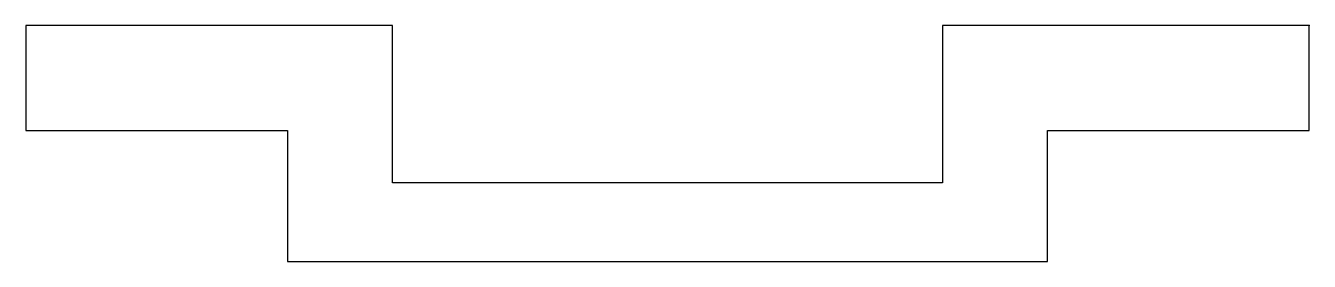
# Model space of a CAD drawing. Header units: millimetres. Extents: x -24.5 to 0, y -4.5 to 0.
import ezdxf

# ---------------------------------------------------------------- set-up
doc = ezdxf.new("R2010")
doc.units = ezdxf.units.MM
doc.layers.get('0').update_dxf_attribs({"linetype": 'CONTINUOUS'})

msp = doc.modelspace()

# ---------------------------------------------------------------- linework, layer by layer
msp.add_lwpolyline([(-24.5, 0), (-24.5, -2), (-19.5, -2), (-19.5, -4.5), (-5, -4.5), (-5, -2), (0, -2), (0, 0), (-7, 0), (-7, -3), (-17.5, -3), (-17.5, 0)], close=True)
msp.add_point((0, 0))

doc.saveas('drawing.dxf')
